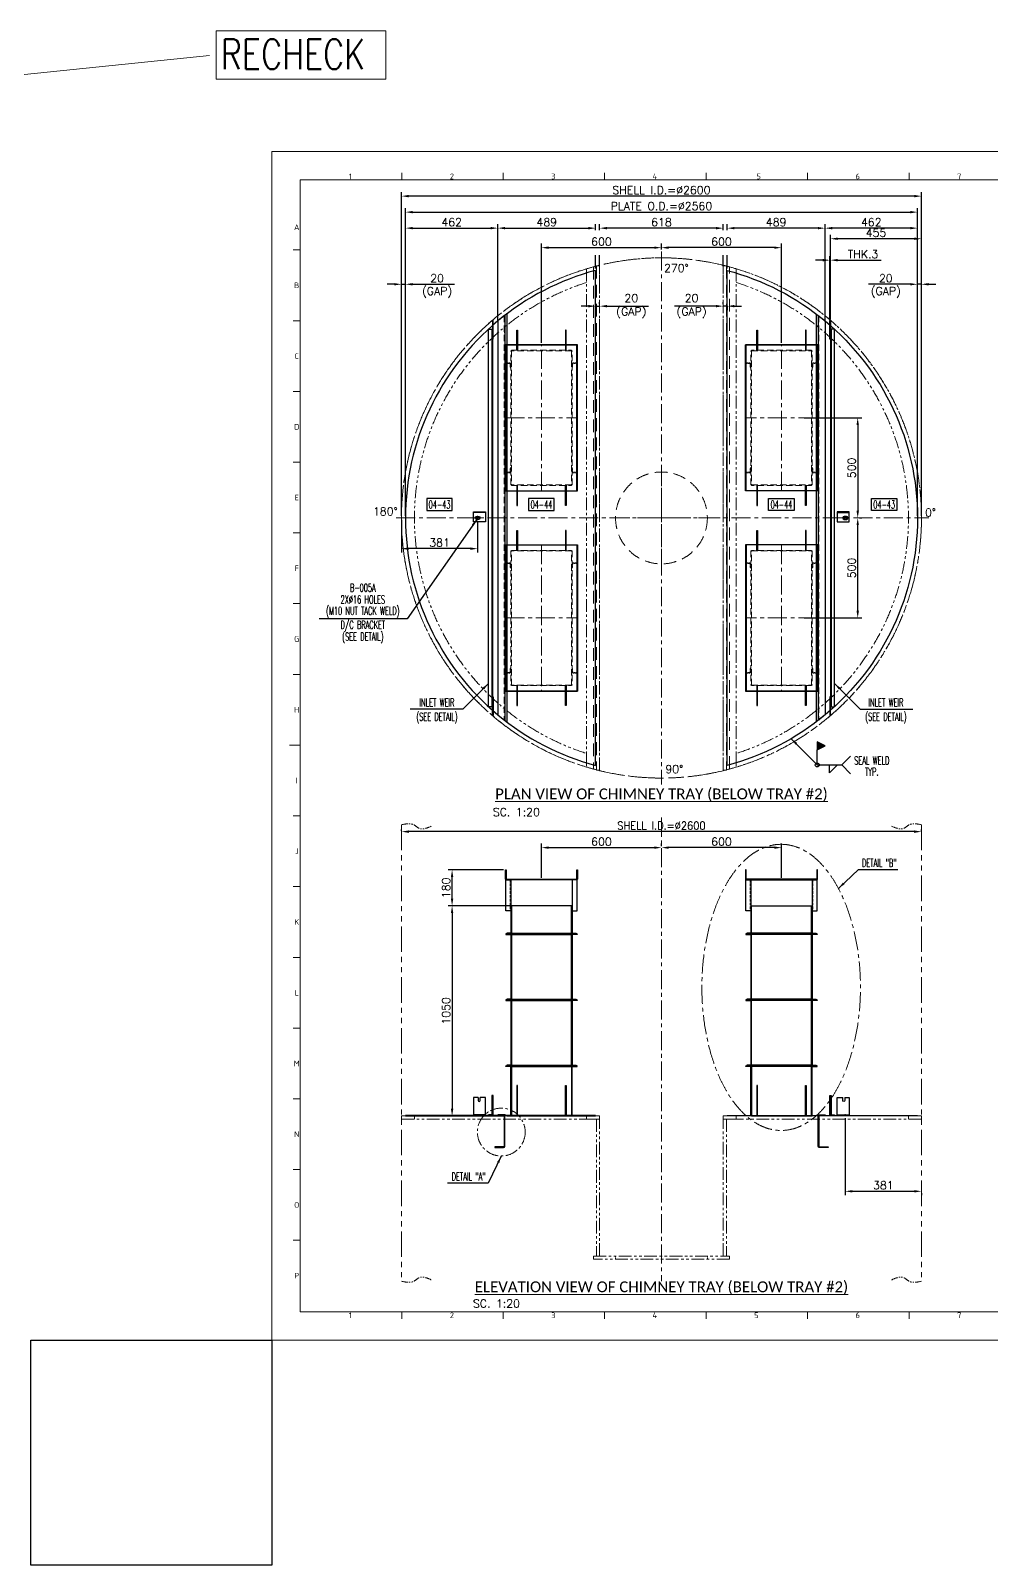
# Model space of a CAD drawing. Header units: inches. Extents: x -15980 to 45789, y -23276 to 2417.
# Drawn here: x 36182 to 40985, y -21469 to -13799 of the extents above; entities that cross this region are included whole.
import ezdxf
from ezdxf.enums import TextEntityAlignment as Align

# ---------------------------------------------------------------- set-up
doc = ezdxf.new("R2010")
doc.units = ezdxf.units.IN
doc.header["$MEASUREMENT"] = 0
for name, pattern in [('CENTER', [50.8, 31.75, -6.35, 6.35, -6.35]), ('HIDDEN', [9.525, 6.35, -3.175]), ('PHANTOMX2', [127, 63.5, -12.7, 12.7, -12.7, 12.7, -12.7])]:
    doc.linetypes.add(name, pattern=pattern)
for name, color, linetype, lineweight in [('CADRE', 254, 'Continuous', 5), ('Center line', 181, 'CENTER', 5), ('HATCH', 130, 'PHANTOMX2', 9), ('HIDDEN', 211, 'HIDDEN', 5), ('Plot Plan', 9, 'Continuous', 0), ('TEXT', 2, 'Continuous', 13)]:
    doc.layers.add(name, color=color, linetype=linetype, lineweight=lineweight)
doc.layers.add('dim', color=82, linetype='Continuous')
doc.styles.add('DIM', font='romans.shx')
doc.styles.add('ISO Proportional', font='isocp.shx')
doc.styles.add('ROMANS', font='ROMANS.shx', dxfattribs={"width": 0.9, "bigfont": '@extfont2.shx'})
doc.styles.add('style4', font='calibri.ttf')
doc.dimstyles.new('1x20', dxfattribs={"dimscale": 20, "dimtxt": 2, "dimasz": 1.8, "dimexe": 1, "dimexo": 0.5, "dimgap": 0.5, "dimtad": 1, "dimdsep": 46, "dimtxsty": 'DIM', "dimcen": 0, "dimclrd": 256, "dimclre": 256, "dimclrt": 2, "dimadec": 0, "dimazin": 0, "dimtfac": 1, "dimtmove": 0, "dimatfit": 3, "dimfxl": 0.7, "dimlwd": -1, "dimlwe": -1, "dimarcsym": 1})
doc.dimstyles.new('1X25', dxfattribs={"dimscale": 25, "dimtxt": 1.6, "dimasz": 1.5, "dimexe": 0.4, "dimexo": 0.4, "dimgap": 0.4, "dimtad": 1, "dimdsep": 46, "dimtxsty": 'ROMANS', "dimcen": 0, "dimclrd": 256, "dimclre": 256, "dimclrt": 2, "dimadec": 0, "dimazin": 0, "dimtfac": 1, "dimtmove": 0, "dimatfit": 3, "dimfxl": 0.7, "dimlwd": -1, "dimlwe": -1, "dimarcsym": 1})

# ---------------------------------------------------------------- blocks, each defined once
blk = doc.blocks.new('A$C6755539e')
blk.add_lwpolyline([(926, 2545), (926, 2477, 0.731516), (926, 123), (926, 55, -0.743751)], format="xyb", close=True)
blk = doc.blocks.new('A$C997299f2')
blk.add_lwpolyline([(991, 37.3), (991, 2562.7, 0.012957), (926, 2545), (926, 55)], format="xyb")
blk.add_arc((1300, 1300), 1300, 253.28015, 256.24962)
blk = doc.blocks.new('A$C047e0c98')
at = {"ltscale": 10}
blk.add_lwpolyline([(0, 0), (16, 0), (16, 2520), (0, 2520)], close=True, dxfattribs=at)
blk = doc.blocks.new('A$Cb065804d')
for name in ['A$C6755539e', 'A$C997299f2']:
    blk.add_blockref(name, (0, 0))
at = {"layer": 'HIDDEN'}
blk.add_blockref('A$C047e0c98', (975, 40), dxfattribs=at)
blk = doc.blocks.new('A$C3147b3d0')
at = {"layer": 'Center line', "ltscale": 2}
for p, q in [((1300, 1548.4), (1300, 1051.6)), ((1548.4, 1300), (1051.6, 1300))]:
    blk.add_line(p, q, dxfattribs=at)
at = {"layer": 'HIDDEN', "ltscale": 10}
blk.add_lwpolyline([(960, 2554.8), (960, 45.2, 0.133085), (1640, 45.2), (1640, 2554.8, 0.133085)], format="xyb", close=True, dxfattribs=at)
blk.add_circle((1300, 1300), 229.5, dxfattribs=at)
blk = doc.blocks.new('A$Cf99e627e')
at = {"ltscale": 2}
blk.add_blockref('A$Cb065804d', (0, 0), dxfattribs=at)
blk.add_blockref('A$C3147b3d0', (0, 0))
at = {"ltscale": 2, "xscale": -1}
blk.add_blockref('A$Cb065804d', (2600, 0), dxfattribs=at)
blk = doc.blocks.new('A$C12c2955d')
blk.add_lwpolyline([(0, 0), (94, 0), (94, 3), (0, 3)], close=True)
blk = doc.blocks.new('A$Cb98586b9')
for p, q in [((0, 20), (1887, 20)), ((0, 0), (0, 20)), ((0, 17), (1887, 17)), ((1887, 0), (0, 0)), ((1887, 20), (1887, 0))]:
    blk.add_line(p, q)
blk = doc.blocks.new('A$Cc5473681')
for name, p in [('A$C12c2955d', (0, 20)), ('A$Cb98586b9', (44, 0))]:
    blk.add_blockref(name, p)
at = {"xscale": -1}
blk.add_blockref('A$C12c2955d', (1975, 20), dxfattribs=at)
blk = doc.blocks.new('A$C25e64056')
blk.add_lwpolyline([(11.6, 0, -1), (11.6, 14), (22.6, 14, -1), (22.6, 0)], format="xyb", close=True)
at = {"layer": 'Center line', "ltscale": 0.2}
for p, q in [((1.5, 7), (32.6, 7)), ((11.6, 0), (11.6, 14)), ((22.6, 14), (22.6, 0))]:
    blk.add_line(p, q, dxfattribs=at)
blk = doc.blocks.new('A$Cea60fde7')
for p, q in [((60, 47), (0, 47)), ((23, 50), (23, 47)), ((33, 50), (33, 47))]:
    blk.add_line(p, q)
blk.add_lwpolyline([(60, 50), (60, 0), (0, 0), (0, 50)], close=True)
at = {"rotation": 180}
blk.add_blockref('A$C25e64056', (37.1, 27), dxfattribs=at)
blk = doc.blocks.new('A$C5518d039')
blk.add_circle((361, 1280), 8)
at = {"ltscale": 2}
blk.add_arc((1280, 1280), 1280, 129.72195, 230.27805, dxfattribs=at)
at = {"layer": 'Center line', "ltscale": 0.2}
blk.add_line((361, 1290.5), (361, 1269.5), dxfattribs=at)
at = {"layer": 'HIDDEN', "ltscale": 5}
for p, q in [((494, 2290.2), (494, 269.8)), ((497, 2207), (497, 353))]:
    blk.add_line(p, q, dxfattribs=at)
at = {"layer": 'HIDDEN'}
for p, q in [((494, 2207), (497, 2207)), ((494, 353), (497, 353))]:
    blk.add_line(p, q, dxfattribs=at)
at = {"layer": 'HIDDEN', "ltscale": 2}
blk.add_arc((1280, 1280), 1280, 127.88383, 129.72195, dxfattribs=at)
at = {"layer": 'HIDDEN'}
blk.add_arc((1280, 1280), 1280, 230.27805, 232.11617, dxfattribs=at)
at = {"rotation": 270}
blk.add_blockref('A$Cc5473681', (415, 2267.5), dxfattribs=at)
blk.add_blockref('A$Cea60fde7', (341, 1260))
blk = doc.blocks.new('A$C857603d8')
at = {"ltscale": 5}
blk.add_lwpolyline([(0, 3), (670, 3), (670, 0), (0, 0)], close=True, dxfattribs=at)
blk = doc.blocks.new('A$C65b09659')
at = {"ltscale": 5}
blk.add_lwpolyline([(0, 300), (3, 300), (3, 0), (0, 0)], close=True, dxfattribs=at)
blk = doc.blocks.new('A$Cce54e685')
for name, p in [('A$C65b09659', (0, 3)), ('A$C857603d8', (3, 303))]:
    blk.add_blockref(name, p)
at = {"xscale": -1}
blk.add_blockref('A$C65b09659', (676, 3), dxfattribs=at)
at = {"xscale": -1, "rotation": 180}
blk.add_blockref('A$C857603d8', (3, 3), dxfattribs=at)
blk = doc.blocks.new('A$C56110a25')
blk.add_lwpolyline([(25, 0), (6, 0, -0.414214), (0, 6), (0, 25), (3, 25), (3, 6, 0.414214), (6, 3), (25, 3)], format="xyb", close=True)
blk = doc.blocks.new('A$C25c22fd0')
for p, q in [((0, 360), (730, 360)), ((0, 0), (0, 360)), ((0, 357), (730, 357)), ((730, 3), (0, 3)), ((730, 0), (0, 0))]:
    blk.add_line(p, q)
blk = doc.blocks.new('A$Cc69760a9')
blk.add_lwpolyline([(0, 3), (100, 3), (100, 0), (0, 0)], close=True)
blk = doc.blocks.new('A$Cc3015f60')
for p, q in [((73, 360), (73, 0)), ((803, 360), (803, 0))]:
    blk.add_line(p, q)
at = {"layer": 'Center line', "ltscale": 3}
for p, q in [((438, 360), (438, 0)), ((803, 180), (73, 180))]:
    blk.add_line(p, q, dxfattribs=at)
for name, p in [('A$C25c22fd0', (73, 0)), ('A$Cc69760a9', (776, 300))]:
    blk.add_blockref(name, p)
at = {"xscale": -1}
blk.add_blockref('A$Cc69760a9', (100, 300), dxfattribs=at)
at = {"rotation": 180}
blk.add_blockref('A$Cc69760a9', (100, 60), dxfattribs=at)
at = {"xscale": -1, "rotation": 180}
blk.add_blockref('A$Cc69760a9', (776, 60), dxfattribs=at)
at = {"layer": 'HIDDEN', "rotation": 180}
for name, p in [('A$Cce54e685', (776, 333)), ('A$C56110a25', (713, 27))]:
    blk.add_blockref(name, p, dxfattribs=at)
at = {"layer": 'HIDDEN'}
blk.add_blockref('A$C56110a25', (163, 333), dxfattribs=at)
at = {"layer": 'HIDDEN', "xscale": -1}
blk.add_blockref('A$C56110a25', (713, 333), dxfattribs=at)
at = {"layer": 'HIDDEN', "xscale": -1, "rotation": 180}
blk.add_blockref('A$C56110a25', (163, 27), dxfattribs=at)
blk = doc.blocks.new('A$Ce3fef736')
for p, q in [((497, 2292.6), (497, 267.4)), ((506.9, 2300.1), (506.9, 259.9))]:
    blk.add_line(p, q)
blk.add_lwpolyline([(462, 2264.5), (462, 295.5, 0.108758), (951, 43), (951, 2517, 0.108758)], format="xyb", close=True)
at = {"xscale": -1, "rotation": 90}
blk.add_blockref('A$Cc3015f60', (860, 2218), dxfattribs=at)
at = {"rotation": 90}
blk.add_blockref('A$Cc3015f60', (860, 342), dxfattribs=at)
blk = doc.blocks.new('*D904')
at = {"layer": 'Defpoints', "color": 0, "transparency": 16777216}
for p in [(38035.9, -14626.3), (38035.9, -16234.6), (40635.9, -16234.6)]:
    blk.add_point(p, dxfattribs=at)
at = {"layer": 'dim', "transparency": 16777216}
for p, q in [((38035.9, -16224.6), (38035.9, -14606.3)), ((40599.9, -14626.3), (38071.9, -14626.3)), ((40635.9, -16224.6), (40635.9, -14606.3))]:
    blk.add_line(p, q, dxfattribs=at)
for points in [[(38071.9, -14620.3), (38071.9, -14632.3), (38035.9, -14626.3)], [(40599.9, -14620.3), (40599.9, -14632.3), (40635.9, -14626.3)]]:
    blk.add_solid(points, dxfattribs=at)
at = {"layer": 'dim', "color": 2, "transparency": 16777216, "insert": (39335.9, -14596.3), "char_height": 40, "attachment_point": 5, "style": 'DIM'}
blk.add_mtext('SHELL I.D.=%%C2600', dxfattribs=at)
blk = doc.blocks.new('*D905')
at = {"layer": 'Defpoints', "color": 0, "transparency": 16777216}
for p in [(40615.9, -14706.3), (38055.9, -16234.6), (40615.9, -16234.6)]:
    blk.add_point(p, dxfattribs=at)
at = {"layer": 'dim', "transparency": 16777216}
for p, q in [((38055.9, -16224.6), (38055.9, -14686.3)), ((38091.9, -14706.3), (40579.9, -14706.3)), ((40615.9, -16224.6), (40615.9, -14686.3))]:
    blk.add_line(p, q, dxfattribs=at)
for points in [[(38091.9, -14700.3), (38091.9, -14712.3), (38055.9, -14706.3)], [(40579.9, -14700.3), (40579.9, -14712.3), (40615.9, -14706.3)]]:
    blk.add_solid(points, dxfattribs=at)
at = {"layer": 'dim', "color": 2, "transparency": 16777216, "insert": (39335.9, -14676.3), "char_height": 40, "attachment_point": 5, "style": 'DIM'}
blk.add_mtext('PLATE O.D.=%%C2560', dxfattribs=at)
blk = doc.blocks.new('*D906')
at = {"layer": 'Defpoints', "color": 0, "transparency": 16777216}
for p in [(40180.9, -14839.3), (40180.9, -15251.6), (40635.9, -16234.6)]:
    blk.add_point(p, dxfattribs=at)
at = {"layer": 'dim', "transparency": 16777216}
for p, q in [((40180.9, -15241.6), (40180.9, -14819.3)), ((40599.9, -14839.3), (40216.9, -14839.3)), ((40635.9, -16224.6), (40635.9, -14819.3))]:
    blk.add_line(p, q, dxfattribs=at)
for points in [[(40216.9, -14833.3), (40216.9, -14845.3), (40180.9, -14839.3)], [(40599.9, -14833.3), (40599.9, -14845.3), (40635.9, -14839.3)]]:
    blk.add_solid(points, dxfattribs=at)
at = {"layer": 'dim', "color": 2, "transparency": 16777216, "insert": (40408.4, -14809.3), "char_height": 40, "attachment_point": 5, "style": 'DIM'}
blk.add_mtext('455', dxfattribs=at)
blk = doc.blocks.new('*D907')
at = {"layer": 'Defpoints', "color": 0, "transparency": 16777216}
for p in [(40153.9, -14786.3), (40153.9, -15265.1), (40615.9, -16234.6)]:
    blk.add_point(p, dxfattribs=at)
at = {"layer": 'dim', "transparency": 16777216}
for p, q in [((40153.9, -15255.1), (40153.9, -14766.3)), ((40579.9, -14786.3), (40189.9, -14786.3)), ((40615.9, -16224.6), (40615.9, -14766.3))]:
    blk.add_line(p, q, dxfattribs=at)
for points in [[(40189.9, -14780.3), (40189.9, -14792.3), (40153.9, -14786.3)], [(40579.9, -14780.3), (40579.9, -14792.3), (40615.9, -14786.3)]]:
    blk.add_solid(points, dxfattribs=at)
at = {"layer": 'dim', "color": 2, "transparency": 16777216, "insert": (40384.9, -14756.3), "char_height": 40, "attachment_point": 5, "style": 'DIM'}
blk.add_mtext('462', dxfattribs=at)
blk = doc.blocks.new('*D908')
at = {"layer": 'Defpoints', "color": 0, "transparency": 16777216}
for p in [(39664.9, -14786.3), (39664.9, -14997.6), (40153.9, -15257)]:
    blk.add_point(p, dxfattribs=at)
at = {"layer": 'dim', "transparency": 16777216}
for p, q in [((39664.9, -14796.3), (39664.9, -14766.3)), ((40117.9, -14786.3), (39700.9, -14786.3)), ((40153.9, -15247), (40153.9, -14766.3)), ((39664.9, -14987.6), (39664.9, -14921.3))]:
    blk.add_line(p, q, dxfattribs=at)
for points in [[(39700.9, -14780.3), (39700.9, -14792.3), (39664.9, -14786.3)], [(40117.9, -14780.3), (40117.9, -14792.3), (40153.9, -14786.3)]]:
    blk.add_solid(points, dxfattribs=at)
at = {"layer": 'dim', "color": 2, "transparency": 16777216, "insert": (39909.4, -14756.3), "char_height": 40, "attachment_point": 5, "style": 'DIM'}
blk.add_mtext('489', dxfattribs=at)
blk = doc.blocks.new('*D909')
at = {"layer": 'Defpoints', "color": 0, "transparency": 16777216}
for p in [(39644.9, -15176.1), (39644.9, -15176.1), (39664.9, -15164.5)]:
    blk.add_point(p, dxfattribs=at)
at = {"layer": 'dim', "transparency": 16777216}
for p, q in [((39608.9, -15176.1), (39400.5, -15176.1)), ((39644.9, -15166.1), (39644.9, -15156.1)), ((39664.9, -15176.1), (39644.9, -15176.1)), ((39664.9, -15174.5), (39664.9, -15196.1)), ((39700.9, -15176.1), (39736.9, -15176.1))]:
    blk.add_line(p, q, dxfattribs=at)
for points in [[(39608.9, -15170.1), (39608.9, -15182.1), (39644.9, -15176.1)], [(39700.9, -15170.1), (39700.9, -15182.1), (39664.9, -15176.1)]]:
    blk.add_solid(points, dxfattribs=at)
at = {"layer": 'dim', "color": 2, "transparency": 16777216, "insert": (39486.7, -15176.1), "char_height": 40, "attachment_point": 5, "style": 'DIM'}
blk.add_mtext('20\\P(GAP)', dxfattribs=at)
blk = doc.blocks.new('*D910')
at = {"layer": 'Defpoints', "color": 0, "transparency": 16777216}
for p in [(39026.9, -14786.3), (39026.9, -14985.7), (39644.9, -14985.7)]:
    blk.add_point(p, dxfattribs=at)
at = {"layer": 'dim', "transparency": 16777216}
for p, q in [((39026.9, -14796.3), (39026.9, -14766.3)), ((39608.9, -14786.3), (39062.9, -14786.3)), ((39644.9, -14796.3), (39644.9, -14766.3)), ((39026.9, -14975.7), (39026.9, -14921.3)), ((39644.9, -14975.7), (39644.9, -14921.3))]:
    blk.add_line(p, q, dxfattribs=at)
for points in [[(39062.9, -14780.3), (39062.9, -14792.3), (39026.9, -14786.3)], [(39608.9, -14780.3), (39608.9, -14792.3), (39644.9, -14786.3)]]:
    blk.add_solid(points, dxfattribs=at)
at = {"layer": 'dim', "color": 2, "transparency": 16777216, "insert": (39335.9, -14756.3), "char_height": 40, "attachment_point": 5, "style": 'DIM'}
blk.add_mtext('618', dxfattribs=at)
blk = doc.blocks.new('*D911')
at = {"layer": 'Defpoints', "color": 0, "transparency": 16777216}
for p in [(38517.9, -14786.3), (38517.9, -15265.1), (38055.9, -16234.6)]:
    blk.add_point(p, dxfattribs=at)
at = {"layer": 'dim', "transparency": 16777216}
for p, q in [((38055.9, -16224.6), (38055.9, -14766.3)), ((38091.9, -14786.3), (38481.9, -14786.3)), ((38517.9, -15255.1), (38517.9, -14766.3))]:
    blk.add_line(p, q, dxfattribs=at)
for points in [[(38091.9, -14780.3), (38091.9, -14792.3), (38055.9, -14786.3)], [(38481.9, -14780.3), (38481.9, -14792.3), (38517.9, -14786.3)]]:
    blk.add_solid(points, dxfattribs=at)
at = {"layer": 'dim', "color": 2, "transparency": 16777216, "insert": (38286.9, -14756.3), "char_height": 40, "attachment_point": 5, "style": 'DIM'}
blk.add_mtext('462', dxfattribs=at)
blk = doc.blocks.new('*D912')
at = {"layer": 'Defpoints', "color": 0, "transparency": 16777216}
for p in [(39006.9, -14786.3), (39006.9, -14997.6), (38517.9, -15257)]:
    blk.add_point(p, dxfattribs=at)
at = {"layer": 'dim', "transparency": 16777216}
for p, q in [((38517.9, -15247), (38517.9, -14766.3)), ((38553.9, -14786.3), (38970.9, -14786.3)), ((39006.9, -14796.3), (39006.9, -14766.3)), ((39006.9, -14987.6), (39006.9, -14921.3))]:
    blk.add_line(p, q, dxfattribs=at)
for points in [[(38553.9, -14780.3), (38553.9, -14792.3), (38517.9, -14786.3)], [(38970.9, -14780.3), (38970.9, -14792.3), (39006.9, -14786.3)]]:
    blk.add_solid(points, dxfattribs=at)
at = {"layer": 'dim', "color": 2, "transparency": 16777216, "insert": (38762.4, -14756.3), "char_height": 40, "attachment_point": 5, "style": 'DIM'}
blk.add_mtext('489', dxfattribs=at)
blk = doc.blocks.new('*D913')
at = {"layer": 'Defpoints', "color": 0, "transparency": 16777216}
for p in [(40180.9, -14946.3), (40177.9, -15252), (40180.9, -15252)]:
    blk.add_point(p, dxfattribs=at)
at = {"layer": 'dim', "transparency": 16777216}
for p, q in [((40141.9, -14946.3), (40105.9, -14946.3)), ((40177.9, -15242), (40177.9, -14926.3)), ((40177.9, -14946.3), (40180.9, -14946.3)), ((40180.9, -15242), (40180.9, -14926.3)), ((40216.9, -14946.3), (40434.8, -14946.3))]:
    blk.add_line(p, q, dxfattribs=at)
for points in [[(40141.9, -14940.3), (40141.9, -14952.3), (40177.9, -14946.3)], [(40216.9, -14940.3), (40216.9, -14952.3), (40180.9, -14946.3)]]:
    blk.add_solid(points, dxfattribs=at)
at = {"layer": 'dim', "color": 2, "transparency": 16777216, "insert": (40343.9, -14916.3), "char_height": 40, "attachment_point": 5, "style": 'DIM'}
blk.add_mtext('THK.3', dxfattribs=at)
blk = doc.blocks.new('*D914')
at = {"layer": 'Defpoints', "color": 0, "transparency": 16777216}
for p in [(39335.9, -14883.8), (39335.9, -14903.1), (39935.9, -15369.6)]:
    blk.add_point(p, dxfattribs=at)
at = {"layer": 'dim', "transparency": 16777216}
for p, q in [((39335.9, -14893.1), (39335.9, -14863.8)), ((39935.9, -15359.6), (39935.9, -14863.8)), ((39899.9, -14883.8), (39371.9, -14883.8))]:
    blk.add_line(p, q, dxfattribs=at)
for points in [[(39371.9, -14877.8), (39371.9, -14889.8), (39335.9, -14883.8)], [(39899.9, -14877.8), (39899.9, -14889.8), (39935.9, -14883.8)]]:
    blk.add_solid(points, dxfattribs=at)
at = {"layer": 'dim', "color": 2, "transparency": 16777216, "insert": (39635.9, -14853.8), "char_height": 40, "attachment_point": 5, "style": 'DIM'}
blk.add_mtext('600', dxfattribs=at)
blk = doc.blocks.new('*D915')
at = {"layer": 'Defpoints', "color": 0, "transparency": 16777216}
for p in [(39335.9, -14883.8), (39335.9, -14903.1), (38735.9, -15369.6)]:
    blk.add_point(p, dxfattribs=at)
at = {"layer": 'dim', "transparency": 16777216}
for p, q in [((38735.9, -15359.6), (38735.9, -14863.8)), ((39335.9, -14893.1), (39335.9, -14863.8)), ((38771.9, -14883.8), (39299.9, -14883.8))]:
    blk.add_line(p, q, dxfattribs=at)
for points in [[(38771.9, -14877.8), (38771.9, -14889.8), (38735.9, -14883.8)], [(39299.9, -14877.8), (39299.9, -14889.8), (39335.9, -14883.8)]]:
    blk.add_solid(points, dxfattribs=at)
at = {"layer": 'dim', "color": 2, "transparency": 16777216, "insert": (39035.9, -14853.8), "char_height": 40, "attachment_point": 5, "style": 'DIM'}
blk.add_mtext('600', dxfattribs=at)
blk = doc.blocks.new('*D916')
at = {"layer": 'Defpoints', "color": 0, "transparency": 16777216}
for p in [(39006.9, -15164.5), (39026.9, -15176.1), (39026.9, -15176.1)]:
    blk.add_point(p, dxfattribs=at)
at = {"layer": 'dim', "transparency": 16777216}
for p, q in [((38970.9, -15176.1), (38934.9, -15176.1)), ((39006.9, -15174.5), (39006.9, -15196.1)), ((39006.9, -15176.1), (39026.9, -15176.1)), ((39026.9, -15166.1), (39026.9, -15156.1)), ((39062.9, -15176.1), (39271.3, -15176.1))]:
    blk.add_line(p, q, dxfattribs=at)
for points in [[(38970.9, -15170.1), (38970.9, -15182.1), (39006.9, -15176.1)], [(39062.9, -15170.1), (39062.9, -15182.1), (39026.9, -15176.1)]]:
    blk.add_solid(points, dxfattribs=at)
at = {"layer": 'dim', "color": 2, "transparency": 16777216, "insert": (39185.1, -15176.1), "char_height": 40, "attachment_point": 5, "style": 'DIM'}
blk.add_mtext('20\\P(GAP)', dxfattribs=at)
blk = doc.blocks.new('*D917')
at = {"layer": 'Defpoints', "color": 0, "transparency": 16777216}
for p in [(40635.9, -15066.8), (40615.9, -16234.6), (40635.9, -16234.6)]:
    blk.add_point(p, dxfattribs=at)
at = {"layer": 'dim', "transparency": 16777216}
for p, q in [((40579.9, -15066.8), (40371.5, -15066.8)), ((40615.9, -16224.6), (40615.9, -15046.8)), ((40635.9, -15066.8), (40615.9, -15066.8)), ((40635.9, -16224.6), (40635.9, -15046.8)), ((40671.9, -15066.8), (40707.9, -15066.8))]:
    blk.add_line(p, q, dxfattribs=at)
for points in [[(40579.9, -15060.8), (40579.9, -15072.8), (40615.9, -15066.8)], [(40671.9, -15060.8), (40671.9, -15072.8), (40635.9, -15066.8)]]:
    blk.add_solid(points, dxfattribs=at)
at = {"layer": 'dim', "color": 2, "transparency": 16777216, "char_height": 40, "attachment_point": 5, "style": 'DIM'}
for s, insert in [('20', (40457.7, -15036.8)), ('(GAP)', (40457.7, -15107.2))]:
    blk.add_mtext(s, dxfattribs=dict(at, insert=insert))
blk = doc.blocks.new('*D918')
at = {"layer": 'Defpoints', "color": 0, "transparency": 16777216}
for p in [(38035.9, -15066.8), (38035.9, -16234.6), (38055.9, -16234.6)]:
    blk.add_point(p, dxfattribs=at)
at = {"layer": 'dim', "transparency": 16777216}
for p, q in [((37999.9, -15066.8), (37963.9, -15066.8)), ((38035.9, -16224.6), (38035.9, -15046.8)), ((38035.9, -15066.8), (38055.9, -15066.8)), ((38055.9, -16224.6), (38055.9, -15046.8)), ((38091.9, -15066.8), (38300.3, -15066.8))]:
    blk.add_line(p, q, dxfattribs=at)
for points in [[(37999.9, -15060.8), (37999.9, -15072.8), (38035.9, -15066.8)], [(38091.9, -15060.8), (38091.9, -15072.8), (38055.9, -15066.8)]]:
    blk.add_solid(points, dxfattribs=at)
at = {"layer": 'dim', "color": 2, "transparency": 16777216, "char_height": 40, "attachment_point": 5, "style": 'DIM'}
for s, insert in [('20', (38214.1, -15036.8)), ('(GAP)', (38214.1, -15107.2))]:
    blk.add_mtext(s, dxfattribs=dict(at, insert=insert))
blk = doc.blocks.new('*D919')
at = {"layer": 'Defpoints', "color": 0, "transparency": 16777216}
for p in [(40038.8, -15734.6), (40315.4, -16234.6), (40317.1, -16234.6)]:
    blk.add_point(p, dxfattribs=at)
at = {"layer": 'dim', "transparency": 16777216}
for p, q in [((40048.8, -15734.6), (40337.1, -15734.6)), ((40317.1, -15770.6), (40317.1, -16198.6)), ((40325.4, -16234.6), (40337.1, -16234.6))]:
    blk.add_line(p, q, dxfattribs=at)
for points in [[(40311.1, -15770.6), (40323.1, -15770.6), (40317.1, -15734.6)], [(40311.1, -16198.6), (40323.1, -16198.6), (40317.1, -16234.6)]]:
    blk.add_solid(points, dxfattribs=at)
at = {"layer": 'dim', "color": 2, "transparency": 16777216, "insert": (40287.1, -15984.6), "char_height": 40, "attachment_point": 5, "rotation": 90, "style": 'DIM'}
blk.add_mtext('500', dxfattribs=at)
blk = doc.blocks.new('*D920')
at = {"layer": 'Defpoints', "color": 0, "transparency": 16777216}
for p in [(40315.4, -16234.6), (40317.1, -16234.6), (40038.8, -16734.6)]:
    blk.add_point(p, dxfattribs=at)
at = {"layer": 'dim', "transparency": 16777216}
for p, q in [((40325.4, -16234.6), (40337.1, -16234.6)), ((40317.1, -16698.6), (40317.1, -16270.6)), ((40048.8, -16734.6), (40337.1, -16734.6))]:
    blk.add_line(p, q, dxfattribs=at)
for points in [[(40311.1, -16270.6), (40323.1, -16270.6), (40317.1, -16234.6)], [(40311.1, -16698.6), (40323.1, -16698.6), (40317.1, -16734.6)]]:
    blk.add_solid(points, dxfattribs=at)
at = {"layer": 'dim', "color": 2, "transparency": 16777216, "insert": (40287.1, -16484.6), "char_height": 40, "attachment_point": 5, "rotation": 90, "style": 'DIM'}
blk.add_mtext('500', dxfattribs=at)
blk = doc.blocks.new('*D921')
at = {"layer": 'Defpoints', "color": 0, "transparency": 16777216}
for p in [(38035.9, -16234.6), (38416.9, -16245.1), (38035.9, -16388.1)]:
    blk.add_point(p, dxfattribs=at)
at = {"layer": 'dim', "transparency": 16777216}
for p, q in [((38035.9, -16244.6), (38035.9, -16408.1)), ((38416.9, -16255.1), (38416.9, -16408.1)), ((38380.9, -16388.1), (38071.9, -16388.1))]:
    blk.add_line(p, q, dxfattribs=at)
for points in [[(38071.9, -16382.1), (38071.9, -16394.1), (38035.9, -16388.1)], [(38380.9, -16382.1), (38380.9, -16394.1), (38416.9, -16388.1)]]:
    blk.add_solid(points, dxfattribs=at)
at = {"layer": 'dim', "color": 2, "transparency": 16777216, "insert": (38226.4, -16358.1), "char_height": 40, "attachment_point": 5, "style": 'DIM'}
blk.add_mtext('381', dxfattribs=at)
blk = doc.blocks.new('A$Caa92916d')
h = blk.add_hatch(color=3)
h.dxf.hatch_style = 1
h.paths.add_polyline_path([(0, 40), (0, 0), (40, 20)])
at = {"layer": 'dim'}
for p, q in [((0, 40), (0, 0)), ((40, 20), (0, 40)), ((0, 0), (40, 20))]:
    blk.add_line(p, q, dxfattribs=at)
blk = doc.blocks.new('A$Ccce0f5fa')
for p, q in [((65, 716), (65, 700)), ((2535, 716), (2535, 700))]:
    blk.add_line(p, q)
for points in [[(926, 716), (0, 716), (0, 700), (926, 700)], [(991, 716), (926, 716), (926, 700), (991, 700)], [(975, 16), (991, 16), (991, 700), (975, 700)], [(1609, 716), (1674, 716), (1674, 700), (1609, 700)], [(1625, 16), (1609, 16), (1609, 700), (1625, 700)], [(1674, 716), (2600, 716), (2600, 700), (1674, 700)], [(960, 16), (1640, 16), (1640, 0), (960, 0)]]:
    blk.add_lwpolyline(points, close=True)
at = {"layer": 'HIDDEN'}
for p, q in [((1070.5, 16), (1070.5, 0)), ((1529.5, 16), (1529.5, 0))]:
    blk.add_line(p, q, dxfattribs=at)
blk = doc.blocks.new('A$Cbf4255ed')
blk.add_lwpolyline([(0, 3), (100, 3), (100, 0), (0, 0)], close=True)
blk = doc.blocks.new('A$C4129a3e4')
blk.add_lwpolyline([(20, 0), (6, 0, -0.414214), (0, 6), (0, 100), (3, 100), (3, 6, 0.414214), (6, 3), (20, 3)], format="xyb", close=True)
blk = doc.blocks.new('A$Ca2adf0ab')
for p, q in [((23, 93.3), (23, 78.3)), ((33, 78.3), (33, 93.3)), ((60, 6.3), (0, 6.3))]:
    blk.add_line(p, q)
blk.add_lwpolyline([(23, 93.3), (0, 93.3), (0, 3.3), (60, 3.3), (60, 93.3), (33, 93.3)])
blk.add_arc((28, 78.3), 5, 180, 0)
at = {"layer": 'Center line', "ltscale": 0.05}
blk.add_line((20, 9.6), (20, 0), dxfattribs=at)
at = {"layer": 'HIDDEN'}
for p, q in [((7.5, 6.3), (7.5, 3.3)), ((32.5, 3.3), (32.5, 6.3))]:
    blk.add_line(p, q, dxfattribs=at)
blk = doc.blocks.new('A$C5df99934')
for p, q in [((329.6, 160), (-161.4, 160)), ((-161.4, 160), (-161.4, 157)), ((-161.4, 157), (329.6, 157)), ((332.6, 154), (332.6, 6)), ((335.6, 6), (335.6, 154)), ((329.6, 3), (285.6, 3)), ((285.6, 3), (285.6, 0)), ((285.6, 0), (329.6, 0))]:
    blk.add_line(p, q)
for centre, radius, start, end in [((329.6, 154), 6, 0, 90), ((329.6, 154), 3, 0, 90), ((329.6, 6), 6, 270, 0), ((329.6, 6), 3, 270, 0)]:
    blk.add_arc(centre, radius, start, end)
blk.add_blockref('A$Ca2adf0ab', (179.6, 156.7))
at = {"xscale": -1}
blk.add_blockref('A$C4129a3e4', (273.6, 160), dxfattribs=at)
at = {"xscale": -1.000000000000001, "rotation": 90}
blk.add_blockref('A$Cbf4255ed', (276.6, 260), dxfattribs=at)
blk = doc.blocks.new('A$Cc1668e8a')
blk.add_lwpolyline([(489, 3), (44.9, 3), (35, 6), (0, 6), (0, 3), (34.6, 3), (44.4, 0), (489, 0)], close=True)
blk = doc.blocks.new('A$Caf96b641')
blk.add_line((28, 247), (328, 247))
for points in [[(0, 250), (22, 250, -0.414214), (28, 244), (28, 0), (25, 0), (25, 244, 0.414214), (22, 247), (0, 247)], [(356, 250), (334, 250, 0.414214), (328, 244), (328, 0), (331, 0), (331, 244, -0.414214), (334, 247), (356, 247)]]:
    blk.add_lwpolyline(points, format="xyb", close=True)
blk.add_lwpolyline([(28, 250), (328, 250), (328, 0), (28, 0)], close=True)
blk = doc.blocks.new('A$Cef5d8748')
blk.add_lwpolyline([(28, 330), (28, 327), (6, 327, 0.414214), (3, 324), (3, 6, 0.414214), (6, 3), (23, 3), (23, 0), (6, 0, -0.414214), (0, 6), (0, 324, -0.414214), (6, 330)], format="xyb", close=True)
blk = doc.blocks.new('A$C8f0df231')
for p, q in [((23, 327), (323, 327)), ((23, 3), (323, 3))]:
    blk.add_line(p, q)
blk.add_lwpolyline([(23, 0), (323, 0), (323, 330), (23, 330)], close=True)
at = {"xscale": -1}
blk.add_blockref('A$Cef5d8748', (23, 0), dxfattribs=at)
blk.add_blockref('A$Cef5d8748', (323, 0))
blk = doc.blocks.new('A$C6cc260d6')
blk.add_line((23, 3), (323, 3))
for points in [[(17, 3), (0, 3), (0, 0), (17, 0, 0.414214), (23, 6), (23, 140), (20, 140), (20, 6, -0.414214)], [(329, 3), (346, 3), (346, 0), (329, 0, -0.414214), (323, 6), (323, 140), (326, 140), (326, 6, 0.414214)]]:
    blk.add_lwpolyline(points, format="xyb", close=True)
blk.add_lwpolyline([(23, 0), (323, 0), (323, 140), (23, 140)], close=True)
blk = doc.blocks.new('A$C9e52ae72')
blk.add_lwpolyline([(360, 50), (360, 6, -0.414214), (354, 0), (6, 0, -0.414214), (0, 6), (0, 50), (3, 50), (3, 6, 0.414214), (6, 3), (354, 3, 0.414214), (357, 6), (357, 50)], format="xyb", close=True)
blk = doc.blocks.new('A$Ca5655643')
for p, q in [((0, 155), (25, 155)), ((0, 0), (0, 155)), ((25, 155), (25, 0)), ((25, 0), (0, 0))]:
    blk.add_line(p, q)
at = {"layer": 'HIDDEN', "ltscale": 2}
blk.add_line((22, 155), (22, 0), dxfattribs=at)
blk = doc.blocks.new('A$Cfab0bd97')
blk.add_line((3, 50), (0, 50))
blk.add_lwpolyline([(0, 150), (3, 150), (3, 0), (0, 0)], close=True)
blk = doc.blocks.new('A$C0a931b04')
for name, p in [('A$C9e52ae72', (0, 1180)), ('A$Ca5655643', (2, 1025)), ('A$C6cc260d6', (7, 910)), ('A$C8f0df231', (7, 580)), ('A$C8f0df231', (7, 250)), ('A$Caf96b641', (2, 0)), ('A$Cfab0bd97', (300, 3))]:
    blk.add_blockref(name, p)
at = {"xscale": -1}
for name, p in [('A$Ca5655643', (358, 1025)), ('A$Cfab0bd97', (60, 3))]:
    blk.add_blockref(name, p, dxfattribs=at)
blk = doc.blocks.new('A$Cc4166561')
for name, p in [('A$C0a931b04', (38, 0)), ('A$Cc1668e8a', (0, 0))]:
    blk.add_blockref(name, p)
blk = doc.blocks.new('A$C814bf975')
for name, p in [('A$Cc4166561', (482, 716)), ('A$C5df99934', (181.4, 559))]:
    blk.add_blockref(name, p)
at = {"xscale": -1}
for name, p in [('A$Cc4166561', (2118, 716)), ('A$C5df99934', (2418.6, 559))]:
    blk.add_blockref(name, p, dxfattribs=at)
at = {"layer": 'HATCH', "ltscale": 2}
blk.add_blockref('A$Ccce0f5fa', (0, 0), dxfattribs=at)
blk = doc.blocks.new('*D923')
at = {"layer": 'Defpoints', "color": 0, "transparency": 16777216}
for p in [(38035.9, -17802.3), (38035.9, -17808.4), (40635.9, -17809.3)]:
    blk.add_point(p, dxfattribs=at)
at = {"layer": 'dim', "transparency": 16777216}
for p, q in [((38035.9, -17798.4), (38035.9, -17792.3)), ((40635.9, -17799.3), (40635.9, -17792.3)), ((40598.4, -17802.3), (38073.4, -17802.3))]:
    blk.add_line(p, q, dxfattribs=at)
for points in [[(38073.4, -17796), (38073.4, -17808.5), (38035.9, -17802.3)], [(40598.4, -17796), (40598.4, -17808.5), (40635.9, -17802.3)]]:
    blk.add_solid(points, dxfattribs=at)
at = {"layer": 'dim', "color": 2, "transparency": 16777216, "insert": (39335.9, -17772.3), "char_height": 40, "attachment_point": 5, "style": 'ROMANS'}
blk.add_mtext('SHELL I.D.=%%C2600', dxfattribs=at)
blk = doc.blocks.new('*D924')
at = {"layer": 'Defpoints', "color": 0, "transparency": 16777216}
for p in [(39335.9, -17882.3), (39335.9, -17885), (39935.9, -18043.2)]:
    blk.add_point(p, dxfattribs=at)
at = {"layer": 'dim', "transparency": 16777216}
for p, q in [((39335.9, -17875), (39335.9, -17862.3)), ((39935.9, -18033.2), (39935.9, -17862.3)), ((39899.9, -17882.3), (39371.9, -17882.3))]:
    blk.add_line(p, q, dxfattribs=at)
for points in [[(39371.9, -17876.3), (39371.9, -17888.3), (39335.9, -17882.3)], [(39899.9, -17876.3), (39899.9, -17888.3), (39935.9, -17882.3)]]:
    blk.add_solid(points, dxfattribs=at)
at = {"layer": 'dim', "color": 2, "transparency": 16777216, "insert": (39635.9, -17852.3), "char_height": 40, "attachment_point": 5, "style": 'DIM'}
blk.add_mtext('600', dxfattribs=at)
blk = doc.blocks.new('*D925')
at = {"layer": 'Defpoints', "color": 0, "transparency": 16777216}
for p in [(39335.9, -17882.3), (39335.9, -17885), (38735.9, -18043.2)]:
    blk.add_point(p, dxfattribs=at)
at = {"layer": 'dim', "transparency": 16777216}
for p, q in [((38735.9, -18033.2), (38735.9, -17862.3)), ((39335.9, -17875), (39335.9, -17862.3)), ((38771.9, -17882.3), (39299.9, -17882.3))]:
    blk.add_line(p, q, dxfattribs=at)
for points in [[(38771.9, -17876.3), (38771.9, -17888.3), (38735.9, -17882.3)], [(39299.9, -17876.3), (39299.9, -17888.3), (39335.9, -17882.3)]]:
    blk.add_solid(points, dxfattribs=at)
at = {"layer": 'dim', "color": 2, "transparency": 16777216, "insert": (39035.9, -17852.3), "char_height": 40, "attachment_point": 5, "style": 'DIM'}
blk.add_mtext('600', dxfattribs=at)
blk = doc.blocks.new('*D926')
at = {"layer": 'Defpoints', "color": 0, "transparency": 16777216}
for p in [(38289.1, -17993.2), (38555.9, -17993.2), (38597.9, -18173.2)]:
    blk.add_point(p, dxfattribs=at)
at = {"layer": 'dim', "transparency": 16777216}
for p, q in [((38545.9, -17993.2), (38269.1, -17993.2)), ((38289.1, -18137.2), (38289.1, -18029.2)), ((38587.9, -18173.2), (38269.1, -18173.2))]:
    blk.add_line(p, q, dxfattribs=at)
for points in [[(38283.1, -18029.2), (38295.1, -18029.2), (38289.1, -17993.2)], [(38283.1, -18137.2), (38295.1, -18137.2), (38289.1, -18173.2)]]:
    blk.add_solid(points, dxfattribs=at)
at = {"layer": 'dim', "color": 2, "transparency": 16777216, "insert": (38259.1, -18083.2), "char_height": 40, "attachment_point": 5, "rotation": 90, "style": 'DIM'}
blk.add_mtext('180', dxfattribs=at)
blk = doc.blocks.new('*D927')
at = {"layer": 'Defpoints', "color": 0, "transparency": 16777216}
for p in [(38597.9, -18173.2), (38289.1, -19223.2), (38289.1, -19223.2)]:
    blk.add_point(p, dxfattribs=at)
at = {"layer": 'dim', "transparency": 16777216}
for p, q in [((38587.9, -18173.2), (38269.1, -18173.2)), ((38289.1, -18209.2), (38289.1, -19187.2)), ((38299.1, -19223.2), (38309.1, -19223.2))]:
    blk.add_line(p, q, dxfattribs=at)
for points in [[(38283.1, -18209.2), (38295.1, -18209.2), (38289.1, -18173.2)], [(38283.1, -19187.2), (38295.1, -19187.2), (38289.1, -19223.2)]]:
    blk.add_solid(points, dxfattribs=at)
at = {"layer": 'dim', "color": 2, "transparency": 16777216, "insert": (38259.1, -18698.2), "char_height": 40, "attachment_point": 5, "rotation": 90, "style": 'DIM'}
blk.add_mtext('1050', dxfattribs=at)
blk = doc.blocks.new('*D928')
at = {"layer": 'Defpoints', "color": 0, "transparency": 16777216}
for p in [(40254.9, -19223.5), (40635.9, -19599.8), (40635.9, -19599.8)]:
    blk.add_point(p, dxfattribs=at)
at = {"layer": 'dim', "transparency": 16777216}
for p, q in [((40254.9, -19233.5), (40254.9, -19619.8)), ((40290.9, -19599.8), (40599.9, -19599.8)), ((40635.9, -19609.8), (40635.9, -19619.8))]:
    blk.add_line(p, q, dxfattribs=at)
for points in [[(40290.9, -19593.8), (40290.9, -19605.8), (40254.9, -19599.8)], [(40599.9, -19593.8), (40599.9, -19605.8), (40635.9, -19599.8)]]:
    blk.add_solid(points, dxfattribs=at)
at = {"layer": 'dim', "color": 2, "transparency": 16777216, "insert": (40445.4, -19569.8), "char_height": 40, "attachment_point": 5, "style": 'DIM'}
blk.add_mtext('381', dxfattribs=at)
blk = doc.blocks.new('A$Ceb6babff')
at = {"layer": 'CADRE', "color": 2}
for p, q in [((810.9, 7291.7), (810.9, 7247.5)), ((1445.1, 7291.7), (1445.1, 7247.5)), ((2079.2, 7291.7), (2079.2, 7247.5)), ((2713.4, 7291.7), (2713.4, 7247.5)), ((3347.5, 7291.7), (3347.5, 7247.5)), ((3981.7, 7291.7), (3981.7, 7247.5)), ((132.6, 6810), (176.8, 6810)), ((132.6, 6368.1), (176.8, 6368.1)), ((132.6, 5926.1), (176.8, 5926.1)), ((132.6, 5484.2), (176.8, 5484.2)), ((132.6, 5042.3), (176.8, 5042.3)), ((132.6, 4600.4), (176.8, 4600.4)), ((132.6, 4158.5), (176.8, 4158.5)), ((176.8, 3716.5), (110.5, 3716.5)), ((176.8, 3716.5), (110.5, 3716.5)), ((132.6, 3274.6), (176.8, 3274.6)), ((132.6, 2832.7), (176.8, 2832.7)), ((132.6, 2390.8), (176.8, 2390.8)), ((132.6, 1948.9), (176.8, 1948.9)), ((132.6, 1506.9), (176.8, 1506.9)), ((132.6, 1065), (176.8, 1065)), ((132.6, 623.1), (176.8, 623.1)), ((810.9, 132.6), (810.9, 176.8)), ((1445.1, 132.6), (1445.1, 176.8)), ((2079.2, 132.6), (2079.2, 176.8)), ((2713.4, 132.6), (2713.4, 176.8)), ((3347.5, 132.6), (3347.5, 176.8)), ((3981.7, 132.6), (3981.7, 176.8))]:
    blk.add_line(p, q, dxfattribs=at)
at = {"layer": 'CADRE', "color": 8}
blk.add_lwpolyline([(0, 0), (10500, 0), (10500, 7424.2), (0, 7424.2)], close=True, dxfattribs=at)
at = {"layer": 'CADRE', "color": 4}
blk.add_lwpolyline([(176.8, 7247.5), (10323.2, 7247.5), (10323.2, 176.8), (176.8, 176.8)], close=True, dxfattribs=at)
at = {"layer": 'Plot Plan', "linetype": 'ByBlock'}
blk.add_lwpolyline([(10500, 0), (0, 0), (0, 7424.2), (10500, 7424.2)], close=True, dxfattribs=at)
at = {"layer": 'CADRE', "color": 2, "style": 'ISO Proportional'}
for s, p in [('1', (490.3, 7269.6)), ('2', (1124.5, 7269.6)), ('3', (1758.6, 7269.6)), ('4', (2392.8, 7269.6)), ('5', (3041.8, 7269.6)), ('6', (3661.1, 7269.6)), ('7', (4295.2, 7269.6)), ('A', (154.7, 6951.9)), ('B', (154.7, 6589)), ('C', (154.7, 6147.1)), ('D', (154.7, 5705.2)), ('E', (154.7, 5263.3)), ('F', (154.7, 4821.3)), ('G', (154.7, 4379.4)), ('H', (154.7, 3937.5)), ('I', (154.7, 3495.6)), ('J', (154.7, 3053.7)), ('K', (154.7, 2611.7)), ('L', (154.7, 2169.8)), ('M', (154.7, 1727.9)), ('N', (154.7, 1286)), ('O', (154.7, 844.1)), ('P', (154.7, 402.1)), ('1', (490.3, 154.7)), ('2', (1124.5, 154.7)), ('3', (1758.6, 154.7)), ('4', (2392.8, 154.7)), ('5', (3026.9, 154.7)), ('6', (3661.1, 154.7)), ('7', (4295.2, 154.7))]:
    blk.add_text(s, height=35.4, dxfattribs=at).set_placement(p, align=Align.MIDDLE)

msp = doc.modelspace()

# ---------------------------------------------------------------- linework, layer by layer
at = {"color": 1}
for points in [[(40176.102, -17508.854), (40176.102, -17468.854), (40216.102, -17468.854)], [(37388.56, -21468.916), (36182.079, -21468.916), (36182.079, -20343.245), (37388.56, -20343.245)]]:
    msp.add_lwpolyline(points, close=True, dxfattribs=at)
msp.add_circle((40114.58, -17468.854), 10, dxfattribs=at)
at = {"layer": 'Center line', "ltscale": 3}
for p, q in [((39335.922, -14903.147), (39335.922, -17566.088)), ((38009.596, -16234.618), (40672.558, -16234.618)), ((39335.922, -17732.285), (39335.922, -20049.136))]:
    msp.add_line(p, q, dxfattribs=at)
at = {"layer": 'Center line', "ltscale": 2}
msp.add_circle((38535.182, -19303.852), 119.52, dxfattribs=at)
at = {"layer": 'Center line', "ltscale": 3}
msp.add_ellipse((39934.343, -18580.689), major_axis=(0, -715.043), ratio=0.55443287, start_param=-3.14159265, end_param=3.14159265, dxfattribs=at)
at = {"layer": 'dim'}
for p, q in [((40114.58, -17468.854), (40114.58, -17393.439)), ((40237.546, -17468.854), (40281.578, -17424.822)), ((40237.546, -17468.854), (40281.578, -17512.886))]:
    msp.add_line(p, q, dxfattribs=at)
for points in [[(38162.227, -16137.54), (38162.227, -16197.54), (38290.227, -16197.54), (38290.227, -16137.54)], [(38671.922, -16137.54), (38671.922, -16197.54), (38799.922, -16197.54), (38799.922, -16137.54)], [(39999.922, -16137.54), (39999.922, -16197.54), (39871.922, -16197.54), (39871.922, -16137.54)], [(40513.514, -16137.54), (40513.514, -16197.54), (40385.514, -16197.54), (40385.514, -16137.54)]]:
    msp.add_lwpolyline(points, close=True, dxfattribs=at)
at = {"layer": 'HATCH', "ltscale": 2}
for p, q in [((38035.922, -17768.293), (38035.922, -20049.136)), ((40635.922, -17768.293), (40635.922, -20049.136))]:
    msp.add_line(p, q, dxfattribs=at)
msp.add_circle((39335.922, -16234.618), 1300, dxfattribs=at)
at = {"layer": 'HATCH', "ltscale": 0.5}
for points in [[(38035.922, -17768.293), (38097.356, -17768.114), (38123.907, -17785.804), (38187.161, -17774.052)], [(40635.922, -17768.293), (40574.488, -17768.114), (40547.937, -17785.804), (40484.683, -17774.052)], [(38035.922, -20049.136), (38097.356, -20049.314), (38123.907, -20031.625), (38187.161, -20043.377)], [(40635.922, -20049.136), (40574.488, -20049.314), (40547.937, -20031.625), (40484.683, -20043.377)]]:
    msp.add_spline(points, degree=3, dxfattribs=at)
at = {"layer": 'TEXT', "color": 240, "true_color": 0xed1f24, "elevation": 0}
msp.add_lwpolyline([(37109.144, -13799.471), (37958.556, -13799.471), (37958.556, -14041.28), (37109.144, -14041.28)], close=True, dxfattribs=at)

# ---------------------------------------------------------------- block references
at = {"xscale": 0.8, "yscale": 0.8, "zscale": 0.8}
msp.add_blockref('A$Ceb6babff', (37388.56, -20343.245), dxfattribs=at)
for name, p in [('A$Ce3fef736', (38055.922, -17514.618)), ('A$C5518d039', (38055.922, -17514.618)), ('A$Caa92916d', (40114.58, -17393.439)), ('A$C814bf975', (38035.922, -19939.22))]:
    msp.add_blockref(name, p)
at = {"xscale": -1}
for name in ['A$Ce3fef736', 'A$C5518d039']:
    msp.add_blockref(name, (40615.922, -17514.618), dxfattribs=at)
at = {"layer": 'HATCH', "ltscale": 2}
msp.add_blockref('A$Cf99e627e', (38035.923, -17534.617), dxfattribs=at)

# ---------------------------------------------------------------- texts
at = {"layer": 'TEXT', "color": 240, "true_color": 0xed1f24, "style": 'ROMANS', "width": 0.78}
msp.add_text('RECHECK', height=150, dxfattribs=at).set_placement((37133.059, -13917.145, 0), align=Align.MIDDLE_LEFT)
at = {"layer": 'TEXT', "ltscale": 0.5, "style": 'ROMANS'}
for s, p in [('270%%D', (39348.592, -15005.889)), ('180%%D', (37893.436, -16221.873)), ('0%%D', (40653.471, -16227.654)), ('90%%D', (39355.367, -17509.88)), ('SC. 1:20', (38493.047, -17724.616)), ('SC. 1:20', (38393.452, -20180.751))]:
    msp.add_text(s, height=40, dxfattribs=at).set_placement(p)
at = {"layer": 'TEXT', "ltscale": 0.5, "style": 'ROMANS', "width": 0.6}
for s, rotation, p in [('04-43', 0.0000555, (38226.227, -16167.54)), ('04-44', 0.0000555, (38735.922, -16167.54)), ('04-44', 359.9999445, (39935.922, -16167.54)), ('04-43', 359.9999445, (40449.514, -16167.54)), ('B-005A', 0.0000555, (37842.905, -16583.249)), ('2X%%C16 HOLES', 0.0000555, (37842.905, -16642.269)), ('(M10 NUT TACK WELD)', 0.0000555, (37842.905, -16698.871)), ('D/C BRACKET', 359.9999445, (37842.905, -16768.579)), ('(SEE DETAIL)', 359.9999445, (37842.905, -16827.765)), ('INLET WEIR', 0.0000555, (38213.58, -17156.878)), ('INLET WEIR', 359.9999445, (40458.265, -17156.878)), ('(SEE DETAIL)', 359.9999445, (38213.58, -17227.786)), ('(SEE DETAIL)', 0.0000555, (40458.265, -17227.786)), ('SEAL WELD', 359.9999445, (40387.635, -17446.896)), ('TYP.', 0.0000555, (40387.635, -17502.602)), ('DETAIL "B"', 359.9999445, (40425.019, -17958.577)), ('DETAIL "A"', 359.9999445, (38371.867, -19526.434))]:
    msp.add_text(s, height=40, rotation=rotation, dxfattribs=at).set_placement(p, align=Align.MIDDLE_CENTER)
at = {"layer": 'TEXT', "style": 'style4'}
for s, p in [('%%UPLAN VIEW OF CHIMNEY TRAY (BELOW TRAY #2)', (39335.922, -17613.657)), ('%%UELEVATION VIEW OF CHIMNEY TRAY (BELOW TRAY #2)', (39335.922, -20077.051))]:
    msp.add_text(s, height=54, dxfattribs=at).set_placement(p, align=Align.MIDDLE_CENTER)

# ---------------------------------------------------------------- dimensions: what is measured, and where the dimension line sits
at = {"layer": 'dim'}
for base, p1, p2, text, dimstyle, picture, middle in [((38035.922, -14626.252), (40635.922, -16234.618), (38035.922, -16234.618), 'SHELL I.D.=%%C<>', '1x20', '*D904', (39335.922, -14626.252)), ((40615.922, -14706.252), (38055.922, -16234.618), (40615.922, -16234.618), 'PLATE O.D.=%%C<>', '1x20', '*D905', (39335.922, -14706.252)), ((40180.922, -14946.252), (40177.922, -15252.006), (40180.922, -15252.006), 'THK.<>', '1x20', '*D913', (40343.875, -14946.252)), ((39644.922, -15176.147), (39664.922, -15164.532), (39644.922, -15176.147), '<>\\X(GAP)', '1x20', '*D909', (39486.732, -15176.147)), ((38035.922, -17802.29), (40635.922, -17809.321), (38035.922, -17808.39), 'SHELL I.D.=%%C<>', '1X25', '*D923', (39335.922, -17802.29))]:
    dim = msp.add_linear_dim(base=base, p1=p1, p2=p2, text=text, dimstyle=dimstyle, override={"dimtmove": 0}, dxfattribs=at)
    dim.commit()
    dim.dimension.update_dxf_attribs({"geometry": picture, "text_midpoint": middle, "dimtype": 160})
for base, p1, p2, picture, middle in [((38517.922, -14786.252), (38055.922, -16234.618), (38517.922, -15265.137), '*D911', (38286.922, -14786.252)), ((39006.922, -14786.252), (38517.922, -15256.971), (39006.922, -14997.622), '*D912', (38762.422, -14786.252)), ((39335.922, -17882.29), (38735.922, -18043.22), (39335.922, -17885.011), '*D925', (39035.922, -17882.29))]:
    dim = msp.add_linear_dim(base=base, p1=p1, p2=p2, angle=180, dimstyle='1x20', override={"dimtmove": 0}, dxfattribs=at)
    dim.commit()
    dim.dimension.update_dxf_attribs({"geometry": picture, "text_midpoint": middle, "dimtype": 160})
for base, p1, p2, picture, middle in [((39026.922, -14786.252), (39644.922, -14985.745), (39026.922, -14985.745), '*D910', (39335.922, -14786.252)), ((39664.922, -14786.252), (40153.922, -15256.971), (39664.922, -14997.622), '*D908', (39909.422, -14786.252)), ((40153.922, -14786.252), (40615.922, -16234.618), (40153.922, -15265.137), '*D907', (40384.922, -14786.252)), ((40180.922, -14839.278), (40635.922, -16234.618), (40180.922, -15251.619), '*D906', (40408.422, -14839.278)), ((39335.922, -17882.29), (39935.922, -18043.22), (39335.922, -17885.011), '*D924', (39635.922, -17882.29))]:
    dim = msp.add_linear_dim(base=base, p1=p1, p2=p2, dimstyle='1x20', override={"dimtmove": 0}, dxfattribs=at)
    dim.commit()
    dim.dimension.update_dxf_attribs({"geometry": picture, "text_midpoint": middle, "dimtype": 160})
for base, p1, p2, angle, picture, middle in [((39335.922, -14883.757), (38735.922, -15369.618), (39335.922, -14903.147), 180, '*D915', (39035.922, -14853.757)), ((40317.135, -16234.618), (40038.801, -15734.617), (40315.436, -16234.618), 90, '*D919', (40287.135, -15984.617)), ((40317.135, -16234.618), (40038.801, -16734.618), (40315.436, -16234.618), 270, '*D920', (40287.135, -16484.618)), ((38289.14, -17993.22), (38597.903, -18173.22), (38555.922, -17993.22), 90, '*D926', (38259.14, -18083.22)), ((38289.14, -19223.22), (38597.903, -18173.22), (38289.14, -19223.22), 90, '*D927', (38259.14, -18698.22))]:
    dim = msp.add_linear_dim(base=base, p1=p1, p2=p2, angle=angle, dimstyle='1x20', dxfattribs=at)
    dim.commit()
    dim.dimension.update_dxf_attribs({"geometry": picture, "text_midpoint": middle})
dim = msp.add_linear_dim(base=(39335.922, -14883.757), p1=(39935.922, -15369.618), p2=(39335.922, -14903.147), dimstyle='1x20', override={"dimtmove": 0}, dxfattribs=at)
dim.commit()
dim.dimension.update_dxf_attribs({"geometry": '*D914', "text_midpoint": (39635.922, -14853.757)})
dim = msp.add_linear_dim(base=(38035.922, -15066.751), p1=(38055.922, -16234.618), p2=(38035.922, -16234.618), angle=180, text='<>\\X(GAP)', dimstyle='1x20', dxfattribs=at)
dim.commit()
dim.dimension.update_dxf_attribs({"geometry": '*D918', "text_midpoint": (38214.113, -15066.751), "dimtype": 160})
dim = msp.add_linear_dim(base=(40635.922, -15066.751), p1=(40615.922, -16234.618), p2=(40635.922, -16234.618), text='<>\\X(GAP)', dimstyle='1x20', dxfattribs=at)
dim.commit()
dim.dimension.update_dxf_attribs({"geometry": '*D917', "text_midpoint": (40457.732, -15066.751), "dimtype": 160})
dim = msp.add_linear_dim(base=(39026.922, -15176.147), p1=(39006.922, -15164.532), p2=(39026.922, -15176.147), angle=180, text='<>\\X(GAP)', dimstyle='1x20', override={"dimtmove": 0}, dxfattribs=at)
dim.commit()
dim.dimension.update_dxf_attribs({"geometry": '*D916', "text_midpoint": (39185.113, -15176.147), "dimtype": 160})
for base, p1, p2, picture, middle in [((38035.922, -16388.146), (38416.922, -16245.073), (38035.922, -16234.618), '*D921', (38226.422, -16358.146)), ((40635.922, -19599.768), (40254.922, -19223.531), (40635.922, -19599.768), '*D928', (40445.422, -19569.768))]:
    dim = msp.add_linear_dim(base=base, p1=p1, p2=p2, dimstyle='1x20', dxfattribs=at)
    dim.commit()
    dim.dimension.update_dxf_attribs({"geometry": picture, "text_midpoint": middle})

# ---------------------------------------------------------------- leaders
for points in [[(38413.049, -16241.618), (38065.001, -16738.624), (37625.219, -16738.624)], [(38470.922, -17061.753), (38342.85, -17190.253), (38079.69, -17190.253)], [(40200.922, -17061.753), (40328.994, -17190.253), (40592.155, -17190.253)], [(39985.021, -17337.827), (40114.58, -17468.854), (40237.546, -17468.854)], [(40220.672, -18086.139), (40321.608, -17991.951), (40517.561, -17991.951)], [(38535.182, -19423.372), (38470.177, -19559.809), (38265.684, -19559.809)]]:
    msp.add_leader(points, dimstyle='1x20', dxfattribs=at)
at = {"layer": 'TEXT', "color": 240, "true_color": 0xed1f24}
msp.add_leader([(35823.149, -14051.007, 0), (37076.617, -13924.198, 0)], dimstyle='1X25', override={"dimgap": 0.4, "dimtad": 0}, dxfattribs=at)

doc.saveas('drawing.dxf')
